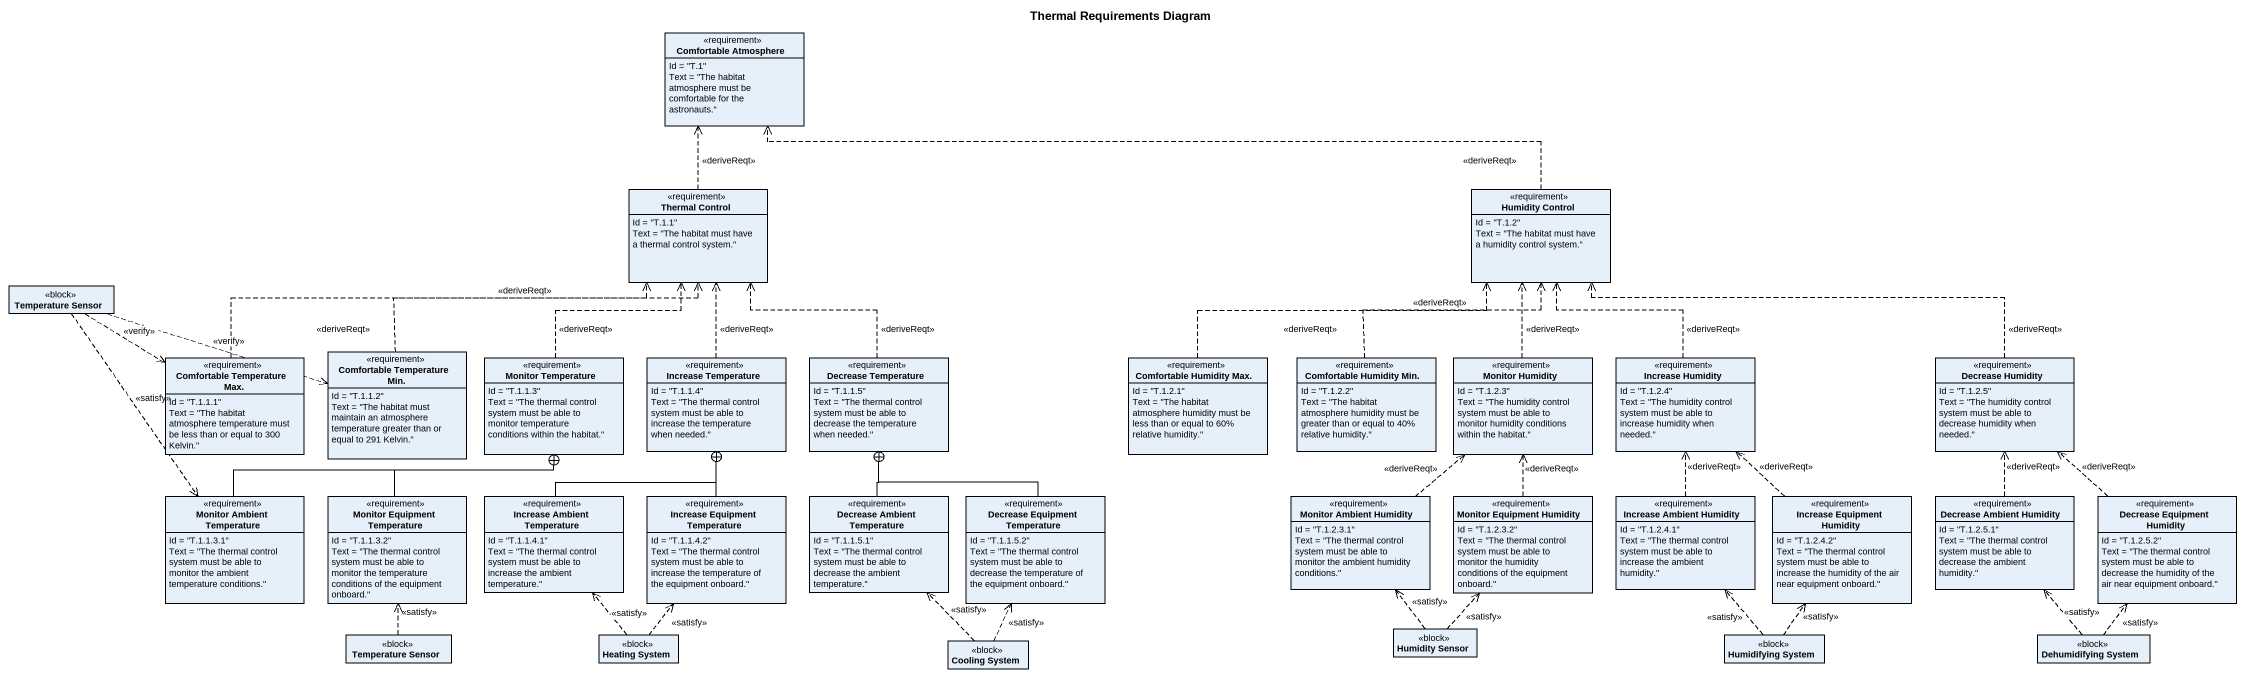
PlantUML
@startuml
title Thermal Requirements Diagram
hide circle
hide empty members
class "Comfortable Atmosphere" as Comfortable_Atmosphere <<requirement>> {
  Id = "T.1"
  Text = "The habitat atmosphere must be comfortable for the astronauts."
}
class "Thermal Control" as Thermal_Control <<requirement>> {
  Id = "T.1.1"
  Text = "The habitat must have a thermal control system."
}
class "Humidity Control" as Humidity_Control <<requirement>> {
  Id = "T.1.2"
  Text = "The habitat must have a humidity control system."
}
class "Temperature Sensor" as Temperature_Sensor <<block>>
class "Comfortable Temperature Max." as Comfortable_Temperature_Max <<requirement>> {
  Id = "T.1.1.1"
  Text = "The habitat atmosphere temperature must be less than or equal to 300 Kelvin."
}
class "Comfortable Temperature Min." as Comfortable_Temperature_Min <<requirement>> {
  Id = "T.1.1.2"
  Text = "The habitat must maintain an atmosphere temperature greater than or equal to 291 Kelvin."
}
class "Monitor Temperature" as Monitor_Temperature <<requirement>> {
  Id = "T.1.1.3"
  Text = "The thermal control system must be able to monitor temperature conditions within the habitat."
}
class "Increase Temperature" as Increase_Temperature <<requirement>> {
  Id = "T.1.1.4"
  Text = "The thermal control system must be able to increase the temperature when needed."
}
class "Decrease Temperature" as Decrease_Temperature <<requirement>> {
  Id = "T.1.1.5"
  Text = "The thermal control system must be able to decrease the temperature when needed."
}
class "Comfortable Humidity Max." as Comfortable_Humidity_Max <<requirement>> {
  Id = "T.1.2.1"
  Text = "The habitat atmosphere humidity must be less than or equal to 60% relative humidity."
}
class "Comfortable Humidity Min." as Comfortable_Humidity_Min <<requirement>> {
  Id = "T.1.2.2"
  Text = "The habitat atmosphere humidity must be greater than or equal to 40% relative humidity."
}
class "Monitor Humidity" as Monitor_Humidity <<requirement>> {
  Id = "T.1.2.3"
  Text = "The humidity control system must be able to monitor humidity conditions within the habitat."
}
class "Increase Humidity" as Increase_Humidity <<requirement>> {
  Id = "T.1.2.4"
  Text = "The humidity control system must be able to increase humidity when needed."
}
class "Decrease Humidity" as Decrease_Humidity <<requirement>> {
  Id = "T.1.2.5"
  Text = "The humidity control system must be able to decrease humidity when needed."
}
class "Monitor Ambient Temperature" as Monitor_Ambient_Temperature <<requirement>> {
  Id = "T.1.1.3.1"
  Text = "The thermal control system must be able to monitor the ambient temperature conditions."
}
class "Monitor Equipment Temperature" as Monitor_Equipment <<requirement>> {
  Id = "T.1.1.3.2"
  Text = "The thermal control system must be able to monitor the temperature conditions of the equipment onboard."
}
class "Increase Ambient Temperature" as Increase_Ambient_Temperature <<requirement>> {
  Id = "T.1.1.4.1"
  Text = "The thermal control system must be able to increase the ambient temperature."
}
class "Increase Equipment Temperature" as Increase_Equipment <<requirement>> {
  Id = "T.1.1.4.2"
  Text = "The thermal control system must be able to increase the temperature of the equipment onboard."
}
class "Decrease Ambient Temperature" as Decrease_Ambient_Temperature <<requirement>> {
  Id = "T.1.1.5.1"
  Text = "The thermal control system must be able to decrease the ambient temperature."
}
class "Decrease Equipment Temperature" as Decrease_Equipment <<requirement>> {
  Id = "T.1.1.5.2"
  Text = "The thermal control system must be able to decrease the temperature of the equipment onboard."
}
class "Monitor Ambient Humidity" as Monitor_Ambient_Humidity <<requirement>> {
  Id = "T.1.2.3.1"
  Text = "The thermal control system must be able to monitor the ambient humidity conditions."
}
class "Monitor Equipment Humidity" as Monitor_Equipment_Humidity <<requirement>> {
  Id = "T.1.2.3.2"
  Text = "The thermal control system must be able to monitor the humidity conditions of the equipment onboard."
}
class "Increase Ambient Humidity" as Increase_Ambient_Humidity <<requirement>> {
  Id = "T.1.2.4.1"
  Text = "The thermal control system must be able to increase the ambient humidity."
}
class "Increase Equipment Humidity" as Increase_Equipment_Humidity <<requirement>> {
  Id = "T.1.2.4.2"
  Text = "The thermal control system must be able to increase the humidity of the air near equipment onboard."
}
class "Decrease Ambient Humidity" as Decrease_Ambient_Humidity <<requirement>> {
  Id = "T.1.2.5.1"
  Text = "The thermal control system must be able to decrease the ambient humidity."
}
class "Decrease Equipment Humidity" as Decrease_Equipment_Humidity <<requirement>> {
  Id = "T.1.2.5.2"
  Text = "The thermal control system must be able to decrease the humidity of the air near equipment onboard."
}
class "Humidity Sensor" as Humidity_Sensor <<block>>
class "Temperature Sensor" as Temperature_Sensor_2 <<block>>
class "Heating System" as Heating_System <<block>>
class "Cooling System" as Cooling_System <<block>>
class "Humidifying System" as Humidifying_System <<block>>
class "Dehumidifying System" as Dehumidifying_System <<block>>
Thermal_Control .up.> Comfortable_Atmosphere : <<deriveReqt>>
Humidity_Control .left.> Comfortable_Atmosphere : <<deriveReqt>>
Temperature_Sensor ..> Comfortable_Temperature_Max : <<verify>>
Temperature_Sensor .right.> Comfortable_Temperature_Min : <<verify>>
Temperature_Sensor ..> Monitor_Ambient_Temperature : <<satisfy>>
Comfortable_Temperature_Max .right.> Thermal_Control : <<deriveReqt>>
Comfortable_Temperature_Min .right.> Thermal_Control : <<deriveReqt>>
Monitor_Temperature .up.> Thermal_Control : <<deriveReqt>>
Increase_Temperature .up.> Thermal_Control : <<deriveReqt>>
Decrease_Temperature .up.> Thermal_Control : <<deriveReqt>>
Comfortable_Humidity_Max .right.> Humidity_Control : <<deriveReqt>>
Comfortable_Humidity_Min .up.> Humidity_Control : <<deriveReqt>>
Monitor_Humidity .up.> Humidity_Control : <<deriveReqt>>
Increase_Humidity .up.> Humidity_Control : <<deriveReqt>>
Decrease_Humidity .left.> Humidity_Control : <<deriveReqt>>
Monitor_Ambient_Temperature -right-+ Monitor_Temperature
Monitor_Equipment -up-+ Monitor_Temperature
Increase_Ambient_Temperature -up-+ Increase_Temperature
Increase_Equipment -up-+ Increase_Temperature
Decrease_Ambient_Temperature -up-+ Decrease_Temperature
Decrease_Equipment -up-+ Decrease_Temperature
Monitor_Ambient_Humidity .up.> Monitor_Humidity : <<deriveReqt>>
Monitor_Equipment_Humidity .up.> Monitor_Humidity : <<deriveReqt>>
Increase_Ambient_Humidity .up.> Increase_Humidity : <<deriveReqt>>
Increase_Equipment_Humidity .up.> Increase_Humidity : <<deriveReqt>>
Decrease_Ambient_Humidity .up.> Decrease_Humidity : <<deriveReqt>>
Decrease_Equipment_Humidity .up.> Decrease_Humidity : <<deriveReqt>>
Humidity_Sensor .up.> Monitor_Ambient_Humidity : <<satisfy>>
Humidity_Sensor .up.> Monitor_Equipment_Humidity : <<satisfy>>
Temperature_Sensor_2 .up.> Monitor_Equipment : <<satisfy>>
Heating_System .up.> Increase_Ambient_Temperature : <<satisfy>>
Heating_System .up.> Increase_Equipment : <<satisfy>>
Cooling_System .up.> Decrease_Ambient_Temperature : <<satisfy>>
Cooling_System .up.> Decrease_Equipment : <<satisfy>>
Humidifying_System .up.> Increase_Ambient_Humidity : <<satisfy>>
Humidifying_System .up.> Increase_Equipment_Humidity : <<satisfy>>
Dehumidifying_System .up.> Decrease_Ambient_Humidity : <<satisfy>>
Dehumidifying_System .up.> Decrease_Equipment_Humidity : <<satisfy>>
@enduml
